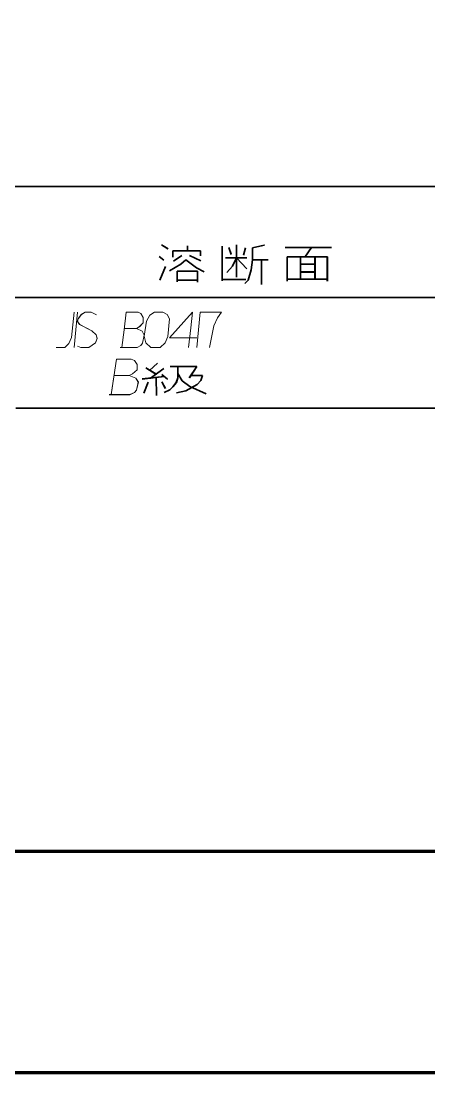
# Model space of a CAD drawing. Header units: millimetres. Extents: x 1333 to 104182, y -62616 to -5704.
# Drawn here: x 46691.8 to 46728.6, y -62590.8 to -62495.9 of the extents above; entities that cross this region are included whole.
import ezdxf

# ---------------------------------------------------------------- set-up
doc = ezdxf.new("R2010")
doc.units = ezdxf.units.MM
doc.header["$LTSCALE"] = 0.5
doc.layers.add('08', color=1, linetype='Continuous')
doc.layers.add('11', color=3, linetype='Continuous')

# ---------------------------------------------------------------- blocks, each defined once
blk = doc.blocks.new('999')
at = {"color": 7, "lineweight": 35}
for p, q in [((75114.98, -11823.12), (75475.51, -11823.12)), ((75114.98, -11838.12), (75474.98, -11838.12)), ((75174.98, -11853.12), (75234.98, -11853.12)), ((75894.98, -11913.12), (75114.98, -11913.12))]:
    blk.add_line(p, q, dxfattribs=at)
at = {"color": 7, "lineweight": 35, "ltscale": 0.008742}
blk.add_line((75194.69, -11831), (75195.58, -11831.56), dxfattribs=at)
at = {"color": 7, "lineweight": 35, "ltscale": 0.007211}
blk.add_line((75196.23, -11832.66), (75196.23, -11831.8), dxfattribs=at)
at = {"color": 7, "lineweight": 35, "ltscale": 0.031128}
blk.add_line((75196.23, -11831.8), (75199.97, -11831.8), dxfattribs=at)
at = {"color": 7, "lineweight": 35, "ltscale": 0.00546}
blk.add_line((75198.22, -11831.14), (75198.22, -11831.8), dxfattribs=at)
at = {"color": 7, "lineweight": 35, "ltscale": 0.005847}
blk.add_line((75199.97, -11831.8), (75199.97, -11832.5), dxfattribs=at)
at = {"color": 7, "lineweight": 35, "ltscale": 0.039401}
blk.add_line((75202.94, -11831.16), (75202.94, -11835.89), dxfattribs=at)
at = {"color": 7, "lineweight": 35, "ltscale": 0.008044}
blk.add_line((75203.84, -11831.37), (75204.16, -11832.29), dxfattribs=at)
at = {"color": 7, "lineweight": 35, "ltscale": 0.036154}
blk.add_line((75204.88, -11835.36), (75204.88, -11831.02), dxfattribs=at)
at = {"color": 7, "lineweight": 35, "ltscale": 0.008754}
blk.add_line((75206.1, -11831.41), (75205.81, -11832.42), dxfattribs=at)
at = {"color": 7, "lineweight": 35, "ltscale": 0.013877}
blk.add_line((75208.63, -11831.03), (75207.01, -11831.39), dxfattribs=at)
at = {"color": 7, "lineweight": 35, "ltscale": 0.013495}
blk.add_line((75207.01, -11831.39), (75207.01, -11833.01), dxfattribs=at)
at = {"color": 7, "lineweight": 35, "ltscale": 0.052246}
blk.add_line((75211.47, -11831.38), (75217.74, -11831.38), dxfattribs=at)
at = {"color": 7, "lineweight": 35, "ltscale": 0.013246}
blk.add_line((75215.03, -11831.38), (75214.1, -11832.67), dxfattribs=at)
at = {"color": 7, "lineweight": 35, "ltscale": 0.006512}
blk.add_line((75194.39, -11832.59), (75195, -11833.08), dxfattribs=at)
at = {"color": 7, "lineweight": 35, "ltscale": 0.01145}
blk.add_line((75197.45, -11832.43), (75196.33, -11833.22), dxfattribs=at)
at = {"color": 7, "lineweight": 35, "ltscale": 0.007454}
blk.add_line((75197.98, -11833.01), (75197.31, -11833.6), dxfattribs=at)
at = {"color": 7, "lineweight": 35, "ltscale": 0.015147}
blk.add_line((75197.98, -11833.01), (75199.43, -11834.11), dxfattribs=at)
at = {"color": 7, "lineweight": 35, "ltscale": 0.01429}
blk.add_line((75198.48, -11832.45), (75200.04, -11833.15), dxfattribs=at)
at = {"color": 7, "lineweight": 35, "ltscale": 0.024097}
blk.add_line((75203.38, -11832.77), (75206.27, -11832.77), dxfattribs=at)
at = {"color": 7, "lineweight": 35, "ltscale": 0.010407}
blk.add_line((75204.88, -11832.77), (75204.31, -11833.88), dxfattribs=at)
at = {"color": 7, "lineweight": 35, "ltscale": 0.016811}
blk.add_line((75204.88, -11832.77), (75206.26, -11834.25), dxfattribs=at)
at = {"color": 7, "lineweight": 35, "ltscale": 0.011616}
blk.add_line((75207.01, -11833.01), (75206.84, -11834.39), dxfattribs=at)
at = {"color": 7, "lineweight": 35, "ltscale": 0.017666}
blk.add_line((75207.01, -11833.01), (75209.13, -11833.04), dxfattribs=at)
at = {"color": 7, "lineweight": 35, "ltscale": 0.027921}
blk.add_line((75208.23, -11833.03), (75208.23, -11836.38), dxfattribs=at)
at = {"color": 7, "lineweight": 35, "ltscale": 0.045276}
for p, q in [((75211.74, -11832.64), (75217.17, -11832.64)), ((75211.74, -11835.65), (75217.17, -11835.65))]:
    blk.add_line(p, q, dxfattribs=at)
at = {"color": 7, "lineweight": 35, "ltscale": 0.027261}
blk.add_line((75211.74, -11835.92), (75211.74, -11832.64), dxfattribs=at)
at = {"color": 7, "lineweight": 35, "ltscale": 0.025024}
for p, q in [((75213.52, -11832.64), (75213.52, -11835.65)), ((75215.5, -11832.64), (75215.5, -11835.65))]:
    blk.add_line(p, q, dxfattribs=at)
at = {"color": 7, "lineweight": 35, "ltscale": 0.027399}
blk.add_line((75217.17, -11832.64), (75217.17, -11835.93), dxfattribs=at)
at = {"color": 7, "lineweight": 35, "ltscale": 0.016865}
blk.add_line((75194.46, -11835.8), (75195.23, -11833.92), dxfattribs=at)
at = {"color": 7, "lineweight": 35, "ltscale": 0.014848}
blk.add_line((75197.31, -11833.6), (75195.79, -11834.53), dxfattribs=at)
at = {"color": 7, "lineweight": 35, "ltscale": 0.022949}
for p, q in [((75196.82, -11834.56), (75199.57, -11834.56)), ((75196.82, -11835.79), (75199.57, -11835.79))]:
    blk.add_line(p, q, dxfattribs=at)
at = {"color": 7, "lineweight": 35, "ltscale": 0.012088}
blk.add_line((75196.82, -11836.01), (75196.82, -11834.56), dxfattribs=at)
at = {"color": 7, "lineweight": 35, "ltscale": 0.009924}
blk.add_line((75199.43, -11834.11), (75200.48, -11834.67), dxfattribs=at)
at = {"color": 7, "lineweight": 35, "ltscale": 0.012479}
blk.add_line((75199.57, -11834.56), (75199.57, -11836.05), dxfattribs=at)
at = {"color": 7, "lineweight": 35, "ltscale": 0.00969}
blk.add_line((75204.31, -11833.88), (75203.54, -11834.75), dxfattribs=at)
at = {"color": 7, "lineweight": 35, "ltscale": 0.012229}
blk.add_line((75206.84, -11834.39), (75206.43, -11835.8), dxfattribs=at)
at = {"color": 7, "lineweight": 35, "ltscale": 0.016443}
for p, q in [((75213.52, -11833.64), (75215.5, -11833.64)), ((75213.52, -11834.68), (75215.5, -11834.68))]:
    blk.add_line(p, q, dxfattribs=at)
at = {"color": 7, "lineweight": 35, "ltscale": 0.026526}
blk.add_line((75202.94, -11835.69), (75206.13, -11835.69), dxfattribs=at)
at = {"color": 7, "lineweight": 35, "ltscale": 0.005127}
blk.add_line((75206.43, -11835.8), (75205.99, -11836.24), dxfattribs=at)
at = {"color": 7, "lineweight": 35, "ltscale": 0.013327}
blk.add_line((75192.57, -11847.66), (75193.93, -11848.49), dxfattribs=at)
at = {"color": 7, "lineweight": 35, "ltscale": 0.012234}
blk.add_line((75194.16, -11847.01), (75193.08, -11848.02), dxfattribs=at)
at = {"color": 7, "lineweight": 35, "ltscale": 0.018504}
blk.add_line((75195.01, -11847.74), (75193.21, -11849.04), dxfattribs=at)
at = {"color": 7, "lineweight": 35, "ltscale": 0.030127}
blk.add_line((75195.88, -11847.46), (75199.5, -11847.46), dxfattribs=at)
at = {"color": 7, "lineweight": 35, "ltscale": 0.013083}
blk.add_line((75196.89, -11847.46), (75196.89, -11849.03), dxfattribs=at)
at = {"color": 7, "lineweight": 35, "ltscale": 0.01536}
blk.add_line((75199.5, -11847.46), (75198.47, -11848.99), dxfattribs=at)
at = {"color": 7, "lineweight": 35, "ltscale": 0.024924}
blk.add_line((75192.1, -11849.17), (75195.07, -11848.83), dxfattribs=at)
at = {"color": 7, "lineweight": 35, "ltscale": 0.020496}
blk.add_line((75193.96, -11848.96), (75194.02, -11851.41), dxfattribs=at)
at = {"color": 7, "lineweight": 35, "ltscale": 0.008484}
blk.add_line((75194.73, -11848.57), (75195.52, -11849.21), dxfattribs=at)
at = {"color": 7, "lineweight": 35, "ltscale": 0.005373}
blk.add_line((75196.89, -11849.03), (75196.71, -11849.65), dxfattribs=at)
at = {"color": 7, "lineweight": 35, "ltscale": 0.009837}
blk.add_line((75196.89, -11848.4), (75197.5, -11849.41), dxfattribs=at)
at = {"color": 7, "lineweight": 35, "ltscale": 0.013049}
blk.add_line((75198.67, -11848.7), (75200.24, -11848.7), dxfattribs=at)
at = {"color": 7, "lineweight": 35, "ltscale": 0.005862}
blk.add_line((75200.24, -11848.7), (75200.01, -11849.36), dxfattribs=at)
at = {"color": 7, "lineweight": 35, "ltscale": 0.013404}
blk.add_line((75192.88, -11849.59), (75192.29, -11851.08), dxfattribs=at)
at = {"color": 7, "lineweight": 35, "ltscale": 0.008293}
blk.add_line((75194.75, -11849.55), (75195.22, -11850.43), dxfattribs=at)
at = {"color": 7, "lineweight": 35, "ltscale": 0.004731}
blk.add_line((75196.23, -11850.24), (75195.82, -11850.64), dxfattribs=at)
at = {"color": 7, "lineweight": 35, "ltscale": 0.006372}
blk.add_line((75196.71, -11849.65), (75196.23, -11850.24), dxfattribs=at)
at = {"color": 7, "lineweight": 35, "ltscale": 0.010649}
blk.add_line((75197.5, -11849.41), (75198.52, -11850.18), dxfattribs=at)
at = {"color": 7, "lineweight": 35, "ltscale": 0.014628}
blk.add_line((75199.52, -11849.91), (75197.98, -11850.75), dxfattribs=at)
at = {"color": 7, "lineweight": 35, "ltscale": 0.020168}
blk.add_line((75198.52, -11850.18), (75200.73, -11851.17), dxfattribs=at)
at = {"color": 7, "lineweight": 35, "ltscale": 0.006121}
blk.add_line((75200.01, -11849.36), (75199.52, -11849.91), dxfattribs=at)
at = {"color": 7, "lineweight": 35, "ltscale": 0.00685}
blk.add_line((75195.82, -11850.64), (75195.08, -11850.99), dxfattribs=at)
at = {"color": 7, "lineweight": 35, "ltscale": 0.010798}
blk.add_line((75197.98, -11850.75), (75196.72, -11851.06), dxfattribs=at)
at = {"color": 7, "lineweight": 70}
for p, q in [((75894.98, -11913.12), (73476.98, -11913.12)), ((75924.98, -11943.12), (73401.98, -11943.12))]:
    blk.add_line(p, q, dxfattribs=at)
at = {"color": 7, "lineweight": 13}
for points in [[(75182.87, -11840.12), (75182.5, -11843.54), (75182.13, -11844.38), (75181.61, -11844.92), (75180.42, -11844.92)], [(75182.87, -11844.92), (75183.09, -11842.52), (75183.32, -11840.12)], [(75183.32, -11844.74), (75183.76, -11844.92), (75184.87, -11844.92), (75185.76, -11844.26), (75185.99, -11843.66), (75185.84, -11843.18), (75185.24, -11842.64), (75183.61, -11841.8), (75183.32, -11841.38), (75183.39, -11841.02), (75183.84, -11840.42), (75184.35, -11840.12), (75185.17, -11840.12), (75185.91, -11840.48)], [(75189.1, -11844.92), (75191.4, -11844.92), (75191.92, -11844.62), (75192.14, -11844.32), (75192.36, -11843.24), (75192.07, -11842.7), (75191.33, -11842.34), (75191.7, -11842.1), (75192.22, -11841.56), (75192.22, -11840.84), (75191.92, -11840.3), (75191.55, -11840.12), (75189.92, -11840.12), (75189.62, -11842.52), (75189.32, -11844.92)], [(75198.37, -11844.92), (75198.67, -11842.22), (75198.89, -11840.12), (75195.77, -11843.6), (75199.48, -11843.6)], [(75199.93, -11840.12), (75199.71, -11842.52), (75199.48, -11844.92)], [(75201.19, -11844.92), (75201.78, -11841.98), (75202.3, -11840.9), (75202.82, -11840.12), (75199.93, -11840.12)], [(75191.33, -11842.34), (75189.62, -11842.34)], [(75187.6, -11851.29), (75190.39, -11851.29), (75191.02, -11850.99), (75191.29, -11850.69), (75191.56, -11849.61), (75191.2, -11849.07), (75190.3, -11848.71), (75190.75, -11848.47), (75191.38, -11847.93), (75191.38, -11847.21), (75191.02, -11846.67), (75190.57, -11846.49), (75188.59, -11846.49), (75188.23, -11848.89), (75187.87, -11851.29)], [(75190.3, -11848.71), (75188.23, -11848.71)]]:
    blk.add_lwpolyline(points, dxfattribs=at)
blk.add_lwpolyline([(75194.51, -11844.92), (75195.18, -11844.26), (75195.55, -11843.42), (75195.77, -11841.02), (75195.48, -11840.42), (75194.88, -11840.12), (75193.77, -11840.12), (75193.11, -11840.54), (75192.66, -11841.32), (75192.36, -11843.36), (75192.59, -11844.26), (75193.25, -11844.92)], close=True, dxfattribs=at)

msp = doc.modelspace()

# ---------------------------------------------------------------- linework, layer by layer
at = {"color": 7, "lineweight": 35}
for p, q in [((46651.32, -62510.825), (46891.676, -62510.825)), ((46651.32, -62520.825), (46891.32, -62520.825)), ((46691.32, -62530.825), (46731.32, -62530.825)), ((47171.32, -62570.825), (46651.32, -62570.825))]:
    msp.add_line(p, q, dxfattribs=at)
at = {"color": 7, "lineweight": 35, "ltscale": 0.008742}
msp.add_line((46704.464, -62516.079), (46705.055, -62516.453), dxfattribs=at)
at = {"color": 7, "lineweight": 35, "ltscale": 0.007211}
msp.add_line((46705.491, -62517.186), (46705.491, -62516.609), dxfattribs=at)
at = {"color": 7, "lineweight": 35, "ltscale": 0.031128}
msp.add_line((46705.491, -62516.609), (46707.981, -62516.609), dxfattribs=at)
at = {"color": 7, "lineweight": 35, "ltscale": 0.00546}
msp.add_line((46706.814, -62516.172), (46706.814, -62516.609), dxfattribs=at)
at = {"color": 7, "lineweight": 35, "ltscale": 0.005847}
msp.add_line((46707.981, -62516.609), (46707.981, -62517.077), dxfattribs=at)
at = {"color": 7, "lineweight": 35, "ltscale": 0.039401}
msp.add_line((46709.962, -62516.188), (46709.962, -62519.34), dxfattribs=at)
at = {"color": 7, "lineweight": 35, "ltscale": 0.008044}
msp.add_line((46710.563, -62516.328), (46710.775, -62516.936), dxfattribs=at)
at = {"color": 7, "lineweight": 35, "ltscale": 0.036154}
msp.add_line((46711.257, -62518.982), (46711.257, -62516.09), dxfattribs=at)
at = {"color": 7, "lineweight": 35, "ltscale": 0.008754}
msp.add_line((46712.068, -62516.35), (46711.874, -62517.023), dxfattribs=at)
at = {"color": 7, "lineweight": 35, "ltscale": 0.013877}
msp.add_line((46713.757, -62516.095), (46712.674, -62516.339), dxfattribs=at)
at = {"color": 7, "lineweight": 35, "ltscale": 0.013495}
msp.add_line((46712.674, -62516.339), (46712.674, -62517.419), dxfattribs=at)
at = {"color": 7, "lineweight": 35, "ltscale": 0.052246}
msp.add_line((46715.646, -62516.334), (46719.826, -62516.334), dxfattribs=at)
at = {"color": 7, "lineweight": 35, "ltscale": 0.013246}
msp.add_line((46718.023, -62516.334), (46717.4, -62517.191), dxfattribs=at)
at = {"color": 7, "lineweight": 35, "ltscale": 0.006512}
msp.add_line((46704.261, -62517.139), (46704.667, -62517.467), dxfattribs=at)
at = {"color": 7, "lineweight": 35, "ltscale": 0.014848}
msp.add_line((46706.207, -62517.81), (46705.196, -62518.434), dxfattribs=at)
at = {"color": 7, "lineweight": 35, "ltscale": 0.01145}
msp.add_line((46706.3, -62517.03), (46705.553, -62517.56), dxfattribs=at)
at = {"color": 7, "lineweight": 35, "ltscale": 0.007454}
msp.add_line((46706.658, -62517.42), (46706.207, -62517.81), dxfattribs=at)
at = {"color": 7, "lineweight": 35, "ltscale": 0.015147}
msp.add_line((46706.658, -62517.42), (46707.623, -62518.153), dxfattribs=at)
at = {"color": 7, "lineweight": 35, "ltscale": 0.01429}
msp.add_line((46706.985, -62517.046), (46708.028, -62517.514), dxfattribs=at)
at = {"color": 7, "lineweight": 35, "ltscale": 0.024097}
msp.add_line((46710.254, -62517.262), (46712.182, -62517.262), dxfattribs=at)
at = {"color": 7, "lineweight": 35, "ltscale": 0.010407}
msp.add_line((46711.257, -62517.262), (46710.872, -62518), dxfattribs=at)
at = {"color": 7, "lineweight": 35, "ltscale": 0.016811}
msp.add_line((46711.257, -62517.262), (46712.176, -62518.244), dxfattribs=at)
at = {"color": 7, "lineweight": 35, "ltscale": 0.011616}
msp.add_line((46712.674, -62517.419), (46712.561, -62518.341), dxfattribs=at)
at = {"color": 7, "lineweight": 35, "ltscale": 0.017666}
msp.add_line((46712.674, -62517.419), (46714.087, -62517.441), dxfattribs=at)
at = {"color": 7, "lineweight": 35, "ltscale": 0.027921}
msp.add_line((46713.487, -62517.431), (46713.487, -62519.665), dxfattribs=at)
at = {"color": 7, "lineweight": 35, "ltscale": 0.045276}
for p, q in [((46715.825, -62517.175), (46719.447, -62517.175)), ((46715.825, -62519.177), (46719.447, -62519.177))]:
    msp.add_line(p, q, dxfattribs=at)
at = {"color": 7, "lineweight": 35, "ltscale": 0.027261}
msp.add_line((46715.825, -62519.356), (46715.825, -62517.175), dxfattribs=at)
at = {"color": 7, "lineweight": 35, "ltscale": 0.025024}
for p, q in [((46717.016, -62517.175), (46717.016, -62519.177)), ((46718.332, -62517.175), (46718.332, -62519.177))]:
    msp.add_line(p, q, dxfattribs=at)
at = {"color": 7, "lineweight": 35, "ltscale": 0.027399}
msp.add_line((46719.447, -62517.175), (46719.447, -62519.367), dxfattribs=at)
at = {"color": 7, "lineweight": 35, "ltscale": 0.016865}
msp.add_line((46704.308, -62519.276), (46704.822, -62518.028), dxfattribs=at)
at = {"color": 7, "lineweight": 35, "ltscale": 0.022949}
for p, q in [((46705.88, -62518.449), (46707.716, -62518.449)), ((46705.88, -62519.274), (46707.716, -62519.274))]:
    msp.add_line(p, q, dxfattribs=at)
at = {"color": 7, "lineweight": 35, "ltscale": 0.012088}
msp.add_line((46705.88, -62519.416), (46705.88, -62518.449), dxfattribs=at)
at = {"color": 7, "lineweight": 35, "ltscale": 0.009924}
msp.add_line((46707.623, -62518.153), (46708.323, -62518.527), dxfattribs=at)
at = {"color": 7, "lineweight": 35, "ltscale": 0.012479}
msp.add_line((46707.716, -62518.449), (46707.716, -62519.448), dxfattribs=at)
at = {"color": 7, "lineweight": 35, "ltscale": 0.00969}
msp.add_line((46710.872, -62518), (46710.358, -62518.58), dxfattribs=at)
at = {"color": 7, "lineweight": 35, "ltscale": 0.012229}
msp.add_line((46712.561, -62518.341), (46712.285, -62519.28), dxfattribs=at)
at = {"color": 7, "lineweight": 35, "ltscale": 0.016443}
for p, q in [((46717.016, -62517.837), (46718.332, -62517.837)), ((46717.016, -62518.531), (46718.332, -62518.531))]:
    msp.add_line(p, q, dxfattribs=at)
at = {"color": 7, "lineweight": 35, "ltscale": 0.026526}
msp.add_line((46709.962, -62519.204), (46712.084, -62519.204), dxfattribs=at)
at = {"color": 7, "lineweight": 35, "ltscale": 0.005127}
msp.add_line((46712.285, -62519.28), (46711.998, -62519.573), dxfattribs=at)
at = {"color": 7, "lineweight": 35, "ltscale": 0.013327}
msp.add_line((46703.044, -62527.183), (46703.957, -62527.735), dxfattribs=at)
at = {"color": 7, "lineweight": 35, "ltscale": 0.012234}
msp.add_line((46704.105, -62526.755), (46703.389, -62527.422), dxfattribs=at)
at = {"color": 7, "lineweight": 35, "ltscale": 0.018504}
msp.add_line((46704.672, -62527.241), (46703.471, -62528.106), dxfattribs=at)
at = {"color": 7, "lineweight": 35, "ltscale": 0.030127}
msp.add_line((46705.255, -62527.051), (46707.666, -62527.051), dxfattribs=at)
at = {"color": 7, "lineweight": 35, "ltscale": 0.013083}
msp.add_line((46705.93, -62527.051), (46705.93, -62528.098), dxfattribs=at)
at = {"color": 7, "lineweight": 35, "ltscale": 0.01536}
msp.add_line((46707.666, -62527.051), (46706.983, -62528.073), dxfattribs=at)
at = {"color": 7, "lineweight": 35, "ltscale": 0.024924}
msp.add_line((46702.732, -62528.189), (46704.713, -62527.966), dxfattribs=at)
at = {"color": 7, "lineweight": 35, "ltscale": 0.020496}
msp.add_line((46703.972, -62528.049), (46704.014, -62529.688), dxfattribs=at)
at = {"color": 7, "lineweight": 35, "ltscale": 0.008484}
msp.add_line((46704.491, -62527.793), (46705.017, -62528.222), dxfattribs=at)
at = {"color": 7, "lineweight": 35, "ltscale": 0.005373}
msp.add_line((46705.93, -62528.098), (46705.807, -62528.51), dxfattribs=at)
at = {"color": 7, "lineweight": 35, "ltscale": 0.009837}
msp.add_line((46705.93, -62527.678), (46706.333, -62528.353), dxfattribs=at)
at = {"color": 7, "lineweight": 35, "ltscale": 0.013049}
msp.add_line((46707.115, -62527.876), (46708.159, -62527.876), dxfattribs=at)
at = {"color": 7, "lineweight": 35, "ltscale": 0.005862}
msp.add_line((46708.159, -62527.876), (46708.01, -62528.32), dxfattribs=at)
at = {"color": 7, "lineweight": 35, "ltscale": 0.013404}
msp.add_line((46703.257, -62528.469), (46702.863, -62529.466), dxfattribs=at)
at = {"color": 7, "lineweight": 35, "ltscale": 0.008293}
msp.add_line((46704.5, -62528.444), (46704.812, -62529.029), dxfattribs=at)
at = {"color": 7, "lineweight": 35, "ltscale": 0.00685}
msp.add_line((46705.214, -62529.169), (46704.721, -62529.408), dxfattribs=at)
at = {"color": 7, "lineweight": 35, "ltscale": 0.004731}
msp.add_line((46705.486, -62528.906), (46705.214, -62529.169), dxfattribs=at)
at = {"color": 7, "lineweight": 35, "ltscale": 0.006372}
msp.add_line((46705.807, -62528.51), (46705.486, -62528.906), dxfattribs=at)
at = {"color": 7, "lineweight": 35, "ltscale": 0.010649}
msp.add_line((46706.333, -62528.353), (46707.015, -62528.864), dxfattribs=at)
at = {"color": 7, "lineweight": 35, "ltscale": 0.014628}
msp.add_line((46707.681, -62528.683), (46706.654, -62529.243), dxfattribs=at)
at = {"color": 7, "lineweight": 35, "ltscale": 0.020168}
msp.add_line((46707.015, -62528.864), (46708.488, -62529.524), dxfattribs=at)
at = {"color": 7, "lineweight": 35, "ltscale": 0.006121}
msp.add_line((46708.01, -62528.32), (46707.681, -62528.683), dxfattribs=at)
at = {"color": 7, "lineweight": 35, "ltscale": 0.010798}
msp.add_line((46706.654, -62529.243), (46705.815, -62529.449), dxfattribs=at)
at = {"color": 7, "lineweight": 70}
for p, q in [((47171.32, -62570.825), (45559.32, -62570.825)), ((47191.32, -62590.825), (45509.32, -62590.825))]:
    msp.add_line(p, q, dxfattribs=at)
at = {"color": 3}
msp.add_lwpolyline([(45509.32, -61402.825), (47191.32, -61402.825), (47191.32, -62590.825), (45509.32, -62590.825)], close=True, dxfattribs=at)
at = {"color": 7, "lineweight": 13}
for points in [[(46696.582, -62522.159), (46696.334, -62524.439), (46696.087, -62524.999), (46695.741, -62525.359), (46694.95, -62525.359)], [(46696.582, -62525.359), (46696.73, -62523.759), (46696.878, -62522.159)], [(46696.878, -62525.239), (46697.175, -62525.359), (46697.917, -62525.359), (46698.51, -62524.919), (46698.658, -62524.519), (46698.559, -62524.199), (46698.164, -62523.839), (46697.076, -62523.279), (46696.878, -62522.999), (46696.928, -62522.759), (46697.224, -62522.359), (46697.571, -62522.159), (46698.114, -62522.159), (46698.609, -62522.399)], [(46700.735, -62525.359), (46702.267, -62525.359), (46702.613, -62525.159), (46702.762, -62524.959), (46702.91, -62524.239), (46702.712, -62523.879), (46702.218, -62523.639), (46702.465, -62523.479), (46702.811, -62523.119), (46702.811, -62522.639), (46702.613, -62522.279), (46702.366, -62522.159), (46701.279, -62522.159), (46701.081, -62523.759), (46700.883, -62525.359)], [(46706.915, -62525.359), (46707.112, -62523.559), (46707.261, -62522.159), (46705.184, -62524.479), (46707.656, -62524.479)], [(46707.953, -62522.159), (46707.805, -62523.759), (46707.656, -62525.359)], [(46708.793, -62525.359), (46709.189, -62523.399), (46709.535, -62522.679), (46709.881, -62522.159), (46707.953, -62522.159)], [(46702.218, -62523.639), (46701.081, -62523.639)], [(46699.736, -62529.602), (46701.596, -62529.602), (46702.016, -62529.402), (46702.196, -62529.202), (46702.376, -62528.482), (46702.136, -62528.122), (46701.536, -62527.882), (46701.836, -62527.722), (46702.256, -62527.362), (46702.256, -62526.882), (46702.016, -62526.522), (46701.716, -62526.402), (46700.396, -62526.402), (46700.156, -62528.002), (46699.916, -62529.602)], [(46701.536, -62527.882), (46700.156, -62527.882)]]:
    msp.add_lwpolyline(points, dxfattribs=at)
msp.add_lwpolyline([(46704.344, -62525.359), (46704.789, -62524.919), (46705.036, -62524.359), (46705.184, -62522.759), (46704.987, -62522.359), (46704.591, -62522.159), (46703.849, -62522.159), (46703.404, -62522.439), (46703.108, -62522.959), (46702.91, -62524.319), (46703.058, -62524.919), (46703.503, -62525.359)], close=True, dxfattribs=at)
at = {"layer": '11'}
msp.add_lwpolyline([(45509.32, -61402.825), (47191.32, -61402.825), (47191.32, -62590.825), (45509.32, -62590.825)], close=True, dxfattribs=at)

# ---------------------------------------------------------------- block references
at = {"layer": '08', "color": 55, "xscale": 0.6666666666860692, "yscale": 0.6666666666642413, "zscale": 0.6666666666666666}
msp.add_blockref('999', (-3425.332, -54628.745), dxfattribs=at)

doc.saveas('drawing.dxf')
